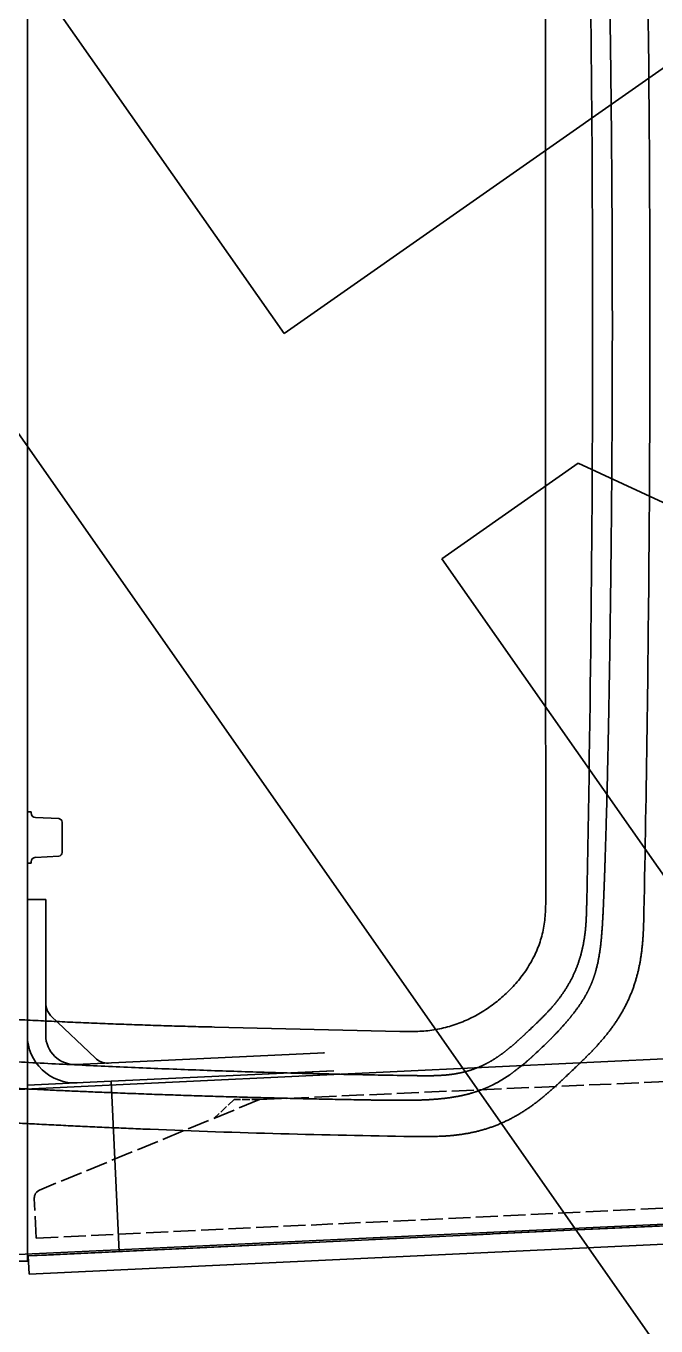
# Model space of a CAD drawing. Header units: millimetres. Extents: x 120 to 10915, y 515 to 8014.
# Drawn here: x 1472 to 1816, y 1625 to 2333 of the extents above; entities that cross this region are included whole.
import ezdxf

# ---------------------------------------------------------------- set-up
doc = ezdxf.new("R2010")
doc.units = ezdxf.units.MM
doc.linetypes.add('DASHED', pattern=[15, 12, -3])
doc.layers.get('0').update_dxf_attribs({"lineweight": 13})
for name, color, linetype, lineweight in [('202_Information', 7, 'Continuous', 13), ('204_Chassis_mid_side_view', 7, 'Continuous', 13), ('205_Chassis_top_view', 7, 'Continuous', 13), ('206_Cab_side_and_top_view', 7, 'Continuous', 13)]:
    doc.layers.add(name, color=color, linetype=linetype, lineweight=lineweight)

# ---------------------------------------------------------------- blocks, each defined once
blk = doc.blocks.new('PREL')
at = {"layer": '202_Information', "color": 1, "lineweight": 35}
for p, q in [((1146.09691, 401.262428), (2006.461565, -827.465638)), ((1355.006182, 364.426087), (1613.115579, -4.192333)), ((1613.115579, -4.192333), (1899.818794, 196.55942)), ((1699.152044, -127.065139), (1773.571662, -74.955962)), ((1773.571662, -74.955962), (2563.975137, -442.37043)), ((1699.152044, -127.065139), (2129.334372, -741.429173))]:
    blk.add_line(p, q, dxfattribs=at)
blk = doc.blocks.new('3068684_1')
at = {"layer": '205_Chassis_top_view', "color": 3, "lineweight": 35}
for p, q in [((915.743474, -442.535812), (2041.456894, -389.235849)), ((920, -532.4351), (2045.71342, -479.135137))]:
    blk.add_line(p, q, dxfattribs=at)
blk = doc.blocks.new('3254123_1')
at = {"layer": '205_Chassis_top_view', "color": 4, "linetype": 'DASHED', "lineweight": 35}
for p, q in [((1599.753388, -421.953923), (2042.412384, -402.375549)), ((1599.753389, -421.953923), (1479.851543, -471.301523)), ((1478, -497.50443), (2053.276877, -470.036318)), ((1478, -497.50443), (1476.972731, -475.827641))]:
    blk.add_line(p, q, dxfattribs=at)
at = {"layer": '205_Chassis_top_view', "color": 4, "linetype": 'DASHED', "lineweight": 35, "ltscale": 0.369575}
blk.add_line((1585.872928, -421.953923), (1575.115731, -432.093961), dxfattribs=at)
at = {"layer": '205_Chassis_top_view', "color": 4, "linetype": 'DASHED', "lineweight": 35, "ltscale": 0.347012}
blk.add_line((1599.753389, -421.953923), (1585.872928, -421.953923), dxfattribs=at)
at = {"layer": '205_Chassis_top_view', "color": 4, "linetype": 'DASHED', "lineweight": 35}
blk.add_arc((1481.623629, -475.607234), 4.656118, 112.370431, 182.713233, dxfattribs=at)
blk = doc.blocks.new('3356587_1')
at = {"layer": '204_Chassis_mid_side_view', "color": 4, "lineweight": 35}
for p, q in [((1473.19, 60), (1473.19, 180)), ((1473.19, -60), (1473.19, 60)), ((1473.19, -180), (1473.19, -60)), ((1473.19, -266), (1473.19, -180)), ((1473.19, -392), (1473.19, -266)), ((1475.17, -265), (1473.67, -265)), ((1475.17, -265.92), (1475.17, -265)), ((1477.54, -268.12), (1490.28, -268.79)), ((1492.17, -270.79), (1492.17, -273.71)), ((1492.17, -284.29), (1492.17, -273.71)), ((1477.54, -289.88), (1490.28, -289.21)), ((1492.17, -284.29), (1492.17, -287.21)), ((1475.17, -293), (1473.67, -293)), ((1473.67, -293), (1473.67, -293)), ((1475.17, -293), (1475.17, -292.08)), ((1473.19, -312.85), (1483.18, -312.85)), ((1483.18, -312.85), (1483.18, -317.85)), ((1483.18, -317.85), (1483.18, -322.85)), ((1483.19, -322.85), (1483.19, -337.85)), ((1483.19, -337.85), (1483.19, -386.88)), ((1486.28, -376.59), (1510.07, -399.28)), ((1473.18, -414.14), (1473.18, -392)), ((1499.77, -402.86), (1635.21, -396.45)), ((1634.64, -396.48), (1635.21, -396.45)), ((1518.8, -411.97), (1640.29, -406.22)), ((1623.39, -407.03), (1623.3, -407.03)), ((1624.81, -406.96), (1640.29, -406.23)), ((1518.8, -411.98), (1473.18, -414.14)), ((1473.18, -510), (1473.18, -414.14)), ((1500.41, -412.85), (1500.42, -412.85)), ((1518.8, -411.97), (1523.2, -504.87)), ((1473.18, -468.34), (1473.18, -435)), ((1473.18, -471.84), (1473.18, -468.34)), ((1473.18, -508.5), (1473.18, -471.84)), ((1924.37, -495.89), (1474.17, -517.21)), ((1525, -504.79), (1712.87, -495.89)), ((1712.87, -495.89), (1715.49, -495.77)), ((1718.09, -495.65), (1715.49, -495.77)), ((1716.91, -495.7), (1716.04, -495.74)), ((1716.91, -495.7), (1723.29, -495.4)), ((1718.09, -495.65), (1725.5, -495.3)), ((1758.38, -493.74), (1723.29, -495.4)), ((1726.75, -495.24), (1725.5, -495.3)), ((1726.75, -495.24), (1819.14, -490.86)), ((1765.71, -493.39), (1765.09, -493.42)), ((1826.02, -490.54), (1773.09, -493.04)), ((1627.79, -499.92), (1523.2, -504.87)), ((1627.79, -499.92), (1627.79, -499.89)), ((1646.51, -499.04), (1629.2, -499.86)), ((1646.53, -499.04), (1646.51, -499.04)), ((1697.81, -496.61), (1661.53, -498.33)), ((1403.18, -510), (1473.18, -510)), ((1523.2, -504.87), (1473.18, -507.24)), ((1473.18, -510), (1473.18, -508.5)), ((1483.68, -506.75), (1473.69, -507.22)), ((1474.17, -517.21), (1473.69, -507.22)), ((1483.68, -506.75), (1521.26, -504.97)), ((1525, -504.79), (1521.26, -504.97))]:
    blk.add_line(p, q, dxfattribs=at)
for centre, radius, start, end in [((1477.67, -265.63), 2.5, 181.19951, 266.99983), ((1490.17, -270.79), 2, 359.99981, 86.99978), ((1477.67, -292.37), 2.5, 92.99982, 178.80014), ((1490.17, -287.21), 2, 272.99983, 359.99983), ((1499.19, -386.88), 26, 180.3228, 272.71067), ((1499.19, -386.88), 16, 179.99992, 272.07201), ((1516.97, -392.04), 10, 226.3553, 272.39167)]:
    blk.add_arc(centre, radius, start, end, dxfattribs=at)
blk.add_open_spline([(1483.19, -370.03), (1483.21, -370.41), (1483.34, -371.11), (1483.57, -372.21), (1484.02, -373.34), (1484.59, -374.54), (1485.38, -375.64), (1485.96, -376.29), (1486.28, -376.59)], degree=3, knots=[0, 0, 0, 0, 1.15695, 2.120862, 3.353344, 4.800209, 6.10413, 7.407677, 7.407677, 7.407677, 7.407677], dxfattribs=at)
blk = doc.blocks.new('2495109_1')
at = {"layer": '206_Cab_side_and_top_view', "color": 3, "lineweight": 35}
blk.add_line((1575.3, -382.42), (1676.31, -384.77), dxfattribs=at)
for points in [[(1812.15, 120.3, 0.003192), (1809.34, 319.47)], [(1781.36, 0, 0.005053), (1778.17, 314.33)], [(1755.8, 311.19, 0.000079), (1755.75, 0)], [(1812.62, 0, 0.001923), (1812.15, 120.3)], [(1755.75, 0, 0.000079), (1755.8, -311.19)], [(1778.17, -314.33, 0.005053), (1781.36, 0)], [(1812.15, -120.3, 0.001922), (1812.62, 0)], [(1809.34, -319.47, 0.003192), (1812.15, -120.3)], [(1540.13, -438.17, 0.006555), (1682.83, -442.07)]]:
    blk.add_lwpolyline(points, format="xyb", dxfattribs=at)
for centre, radius, start, end in [((985.2, 418.64), 1106.56, 313.49167, 313.67426), ((978.14, 423.04), 1146.73, 313.47487, 313.81948)]:
    blk.add_arc(centre, radius, start, end, dxfattribs=at)
for points, knots in [([(1676.31, -384.77), (1677.74, -384.81), (1680.62, -384.87), (1684.94, -384.86), (1689.29, -384.65), (1693.64, -384.18), (1697.97, -383.45), (1702.24, -382.43), (1706.44, -381.14), (1710.54, -379.58), (1714.53, -377.79), (1718.41, -375.76), (1722.17, -373.52), (1725.79, -371.08), (1729.28, -368.44), (1732.62, -365.63), (1735.81, -362.63), (1738.83, -359.46), (1741.66, -356.12), (1744.3, -352.62), (1746.71, -348.96), (1748.88, -345.14), (1750.79, -341.17), (1752.4, -337.06), (1753.7, -332.85), (1754.66, -328.55), (1755.31, -324.2), (1755.67, -319.85), (1755.8, -315.51), (1755.8, -312.63), (1755.8, -311.19)], [0, 0, 0, 0, 4.299729, 8.629453, 12.983343, 17.357629, 21.742301, 26.13293, 30.523669, 34.908517, 39.285386, 43.658065, 48.028829, 52.398433, 56.767292, 61.13617, 65.506692, 69.880121, 74.256652, 78.636407, 83.020558, 87.412233, 91.812877, 96.219341, 100.626655, 105.029615, 109.421483, 113.790777, 118.13285, 122.439666, 122.439666, 122.439666, 122.439666]), ([(1778.17, -314.33), (1778.17, -314.6), (1778.16, -315.14), (1778.14, -315.94), (1778.12, -316.74), (1778.1, -317.54), (1778.08, -318.34), (1778.06, -319.14), (1778.04, -319.93), (1778.01, -320.73), (1777.98, -321.52), (1777.94, -322.31), (1777.91, -323.1), (1777.87, -323.89), (1777.82, -324.67), (1777.77, -325.46), (1777.72, -326.24), (1777.66, -327.02), (1777.59, -327.8), (1777.52, -328.58), (1777.45, -329.35), (1777.37, -330.13), (1777.28, -330.9), (1777.19, -331.68), (1777.09, -332.45), (1777.01, -332.96), (1776.98, -333.22)], [0, 0, 0, 0, 0.803454, 1.606384, 2.408526, 3.209575, 4.009292, 4.807493, 5.604051, 6.398887, 7.191967, 7.983297, 8.77292, 9.560908, 10.347363, 11.132405, 11.916174, 12.698821, 13.480505, 14.261388, 15.04163, 15.821383, 16.600789, 17.379973, 18.159037, 18.93806, 18.93806, 18.93806, 18.93806]), ([(1801.51, -366.11), (1801.79, -365.48), (1802.32, -364.21), (1803.07, -362.29), (1803.77, -360.35), (1804.42, -358.4), (1805.03, -356.44), (1805.58, -354.47), (1806.08, -352.5), (1806.54, -350.52), (1806.95, -348.54), (1807.32, -346.56), (1807.65, -344.57), (1807.94, -342.59), (1808.19, -340.6), (1808.41, -338.61), (1808.6, -336.63), (1808.76, -334.66), (1808.89, -332.7), (1809, -330.76), (1809.09, -328.84), (1809.16, -326.93), (1809.22, -325.04), (1809.27, -323.17), (1809.31, -321.32), (1809.33, -320.09), (1809.34, -319.47)], [0, 0, 0, 0, 2.066648, 4.131346, 6.19226, 8.248002, 10.297593, 12.340436, 14.376292, 16.405268, 18.427797, 20.444637, 22.456867, 24.465686, 26.470454, 28.468992, 30.458664, 32.436634, 34.400114, 36.346617, 38.274219, 40.181817, 42.069395, 43.938291, 45.79146, 47.633747, 47.633747, 47.633747, 47.633747]), ([(1776.98, -333.22), (1776.94, -333.48), (1776.86, -334.01), (1776.74, -334.8), (1776.61, -335.59), (1776.47, -336.37), (1776.32, -337.15), (1776.17, -337.94), (1776.01, -338.72), (1775.84, -339.49), (1775.66, -340.27), (1775.47, -341.04), (1775.28, -341.81), (1775.08, -342.58), (1774.87, -343.35), (1774.65, -344.11), (1774.42, -344.87), (1774.18, -345.63), (1773.94, -346.38), (1773.69, -347.13), (1773.42, -347.88), (1773.16, -348.62), (1772.88, -349.36), (1772.59, -350.1), (1772.3, -350.83), (1772.09, -351.32), (1771.99, -351.56)], [0, 0, 0, 0, 0.798024, 1.595968, 2.393755, 3.191316, 3.988592, 4.785534, 5.582099, 6.378255, 7.173977, 7.969248, 8.764059, 9.558405, 10.352291, 11.145726, 11.938725, 12.73131, 13.523509, 14.315353, 15.106878, 15.898125, 16.68914, 17.479974, 18.270679, 19.061314, 19.061314, 19.061314, 19.061314]), ([(1771.99, -351.56), (1771.89, -351.81), (1771.68, -352.29), (1771.36, -353.02), (1771.03, -353.74), (1770.69, -354.45), (1770.35, -355.16), (1770, -355.87), (1769.63, -356.58), (1769.26, -357.28), (1768.88, -357.98), (1768.5, -358.67), (1768.1, -359.36), (1767.7, -360.04), (1767.29, -360.72), (1766.87, -361.4), (1766.45, -362.07), (1766.01, -362.74), (1765.57, -363.4), (1765.13, -364.06), (1764.67, -364.71), (1764.21, -365.36), (1763.74, -366.01), (1763.27, -366.65), (1762.78, -367.28), (1762.46, -367.7), (1762.3, -367.91)], [0, 0, 0, 0, 0.791688, 1.583417, 2.375233, 3.16718, 3.959295, 4.751615, 5.54417, 6.336988, 7.130098, 7.923513, 8.71725, 9.511318, 10.305723, 11.100467, 11.895545, 12.690949, 13.486668, 14.282679, 15.078957, 15.875469, 16.672178, 17.469041, 18.266005, 19.063015, 19.063015, 19.063015, 19.063015]), ([(1296.12, -365.44), (1299.98, -365.82), (1307.69, -366.57), (1319.27, -367.66), (1330.86, -368.71), (1342.45, -369.73), (1354.05, -370.7), (1365.66, -371.64), (1377.27, -372.54), (1388.89, -373.41), (1400.51, -374.24), (1412.14, -375.03), (1423.78, -375.79), (1435.42, -376.52), (1447.06, -377.21), (1458.71, -377.86), (1470.36, -378.48), (1482.01, -379.06), (1493.66, -379.61), (1505.32, -380.12), (1516.98, -380.6), (1528.64, -381.04), (1540.31, -381.44), (1551.97, -381.81), (1563.64, -382.14), (1571.41, -382.33), (1575.3, -382.42)], [0, 0, 0, 0, 11.624418, 23.253423, 34.886776, 46.524231, 58.165541, 69.810458, 81.45873, 93.110108, 104.764342, 116.421183, 128.080387, 139.74171, 151.404913, 163.069761, 174.736023, 186.403476, 198.0719, 209.741086, 221.410829, 233.080934, 244.751214, 256.421492, 268.091601, 279.761386, 279.761386, 279.761386, 279.761386]), ([(1762.3, -367.91), (1762.14, -368.11), (1761.81, -368.52), (1761.33, -369.13), (1760.83, -369.73), (1760.33, -370.33), (1759.83, -370.92), (1759.32, -371.51), (1758.8, -372.1), (1758.28, -372.69), (1757.75, -373.27), (1757.22, -373.84), (1756.68, -374.42), (1756.14, -374.99), (1755.6, -375.56), (1755.04, -376.12), (1754.49, -376.69), (1753.93, -377.25), (1753.37, -377.81), (1752.8, -378.37), (1752.23, -378.93), (1751.66, -379.49), (1751.08, -380.05), (1750.5, -380.6), (1749.92, -381.16), (1749.53, -381.53), (1749.34, -381.71)], [0, 0, 0, 0, 0.778896, 1.557872, 2.337042, 3.116536, 3.896491, 4.677057, 5.458383, 6.24062, 7.023911, 7.808402, 8.594222, 9.381486, 10.170292, 10.960715, 11.752803, 12.546577, 13.342012, 14.139071, 14.937664, 15.737658, 16.538866, 17.341067, 18.143978, 18.94726, 18.94726, 18.94726, 18.94726]), ([(1772.12, -404.35), (1772.58, -403.91), (1773.49, -403.04), (1774.86, -401.71), (1776.23, -400.37), (1777.61, -399.01), (1778.98, -397.63), (1780.36, -396.22), (1781.74, -394.79), (1783.1, -393.33), (1784.46, -391.85), (1785.8, -390.34), (1787.12, -388.8), (1788.42, -387.23), (1789.7, -385.64), (1790.95, -384.03), (1792.17, -382.38), (1793.36, -380.7), (1794.51, -378.99), (1795.64, -377.24), (1796.72, -375.46), (1797.77, -373.65), (1798.78, -371.81), (1799.74, -369.94), (1800.65, -368.04), (1801.23, -366.76), (1801.51, -366.11)], [0, 0, 0, 0, 1.89404, 3.797951, 5.71567, 7.649609, 9.600877, 11.569452, 13.5544, 15.554061, 17.566246, 19.588416, 21.617882, 23.651994, 25.689806, 27.73298, 29.783, 31.840887, 33.907239, 35.982256, 38.065766, 40.157245, 42.25583, 44.36033, 46.469227, 48.580672, 48.580672, 48.580672, 48.580672]), ([(1685.13, -408.91), (1679.61, -408.83), (1668.57, -408.66), (1652.01, -408.34), (1635.45, -407.97), (1618.89, -407.55), (1602.33, -407.08), (1585.77, -406.56), (1569.21, -405.99), (1552.65, -405.37), (1536.09, -404.7), (1519.54, -403.98), (1502.99, -403.21), (1486.44, -402.4), (1469.9, -401.53), (1453.36, -400.62), (1436.82, -399.66), (1420.29, -398.65), (1403.77, -397.59), (1387.26, -396.49), (1370.75, -395.34), (1354.26, -394.14), (1337.77, -392.9), (1321.3, -391.61), (1304.83, -390.28), (1293.86, -389.36), (1288.38, -388.9)], [0, 0, 0, 0, 16.558849, 33.120346, 49.684247, 66.250162, 82.8177, 99.386501, 115.956189, 132.526386, 149.096707, 165.666758, 182.236126, 198.804376, 215.371059, 231.93568, 248.497717, 265.056609, 281.611785, 298.162575, 314.708282, 331.248155, 347.781425, 364.307186, 380.824501, 397.33236, 397.33236, 397.33236, 397.33236]), ([(1746.79, -384.14), (1746.67, -384.25), (1746.44, -384.48), (1746.08, -384.81), (1745.73, -385.14), (1745.38, -385.47), (1745.03, -385.8), (1744.68, -386.13), (1744.34, -386.46), (1743.99, -386.78), (1743.64, -387.11), (1743.29, -387.43), (1742.94, -387.75), (1742.59, -388.08), (1742.25, -388.4), (1741.9, -388.72), (1741.55, -389.04), (1741.2, -389.35), (1740.85, -389.67), (1740.49, -389.99), (1740.14, -390.3), (1739.79, -390.62), (1739.43, -390.93), (1739.07, -391.25), (1738.71, -391.56), (1738.48, -391.77), (1738.36, -391.87)], [0, 0, 0, 0, 0.483701, 0.966667, 1.449013, 1.930537, 2.411107, 2.890645, 3.369127, 3.846574, 4.32305, 4.798641, 5.273467, 5.747663, 6.221382, 6.694779, 7.168012, 7.641231, 8.114579, 8.588169, 9.062096, 9.53642, 10.011164, 10.486306, 10.961771, 11.437428, 11.437428, 11.437428, 11.437428]), ([(1738.36, -391.87), (1738.23, -391.98), (1737.99, -392.19), (1737.62, -392.5), (1737.25, -392.81), (1736.88, -393.12), (1736.51, -393.43), (1736.14, -393.74), (1735.77, -394.05), (1735.39, -394.35), (1735.02, -394.65), (1734.64, -394.95), (1734.26, -395.25), (1733.88, -395.55), (1733.5, -395.84), (1733.12, -396.13), (1732.74, -396.42), (1732.36, -396.7), (1731.98, -396.98), (1731.59, -397.27), (1731.2, -397.54), (1730.82, -397.82), (1730.43, -398.09), (1730.04, -398.36), (1729.64, -398.63), (1729.38, -398.8), (1729.25, -398.89)], [0, 0, 0, 0, 0.483791, 0.967515, 1.451106, 1.9345, 2.417635, 2.900452, 3.382899, 3.864927, 4.346496, 4.827563, 5.308096, 5.788071, 6.267469, 6.746282, 7.224509, 7.702157, 8.179251, 8.655812, 9.131881, 9.607507, 10.082752, 10.557692, 11.032415, 11.507022, 11.507022, 11.507022, 11.507022]), ([(1729.25, -398.89), (1729.11, -398.98), (1728.84, -399.16), (1728.44, -399.43), (1728.03, -399.69), (1727.62, -399.95), (1727.21, -400.2), (1726.79, -400.45), (1726.38, -400.7), (1725.96, -400.95), (1725.55, -401.19), (1725.13, -401.43), (1724.7, -401.66), (1724.28, -401.9), (1723.86, -402.12), (1723.43, -402.35), (1723, -402.57), (1722.57, -402.78), (1722.14, -403), (1721.71, -403.21), (1721.28, -403.41), (1720.84, -403.61), (1720.41, -403.81), (1719.97, -404), (1719.53, -404.19), (1719.23, -404.32), (1719.08, -404.38)], [0, 0, 0, 0, 0.485161, 0.97025, 1.455201, 1.939958, 2.424474, 2.908708, 3.392626, 3.876202, 4.359423, 4.84227, 5.324735, 5.806817, 6.28852, 6.769855, 7.250836, 7.731481, 8.21182, 8.691875, 9.171677, 9.65126, 10.130663, 10.609927, 11.089093, 11.568207, 11.568207, 11.568207, 11.568207]), ([(1696.56, -408.87), (1696.4, -408.87), (1696.09, -408.89), (1695.62, -408.9), (1695.14, -408.91), (1694.67, -408.93), (1694.2, -408.94), (1693.73, -408.95), (1693.26, -408.95), (1692.78, -408.96), (1692.31, -408.96), (1691.83, -408.97), (1691.36, -408.97), (1690.88, -408.97), (1690.41, -408.97), (1689.93, -408.97), (1689.45, -408.96), (1688.98, -408.96), (1688.5, -408.96), (1688.02, -408.95), (1687.54, -408.95), (1687.06, -408.94), (1686.57, -408.93), (1686.09, -408.93), (1685.61, -408.92), (1685.29, -408.92), (1685.13, -408.91)], [0, 0, 0, 0, 0.471666, 0.943359, 1.415121, 1.887003, 2.359067, 2.831379, 3.304009, 3.777028, 4.250496, 4.724496, 5.199095, 5.674351, 6.150318, 6.627038, 7.10454, 7.582842, 8.061929, 8.541798, 9.022412, 9.503711, 9.985614, 10.46801, 10.950764, 11.433708, 11.433708, 11.433708, 11.433708]), ([(1708, -407.65), (1707.85, -407.68), (1707.54, -407.74), (1707.07, -407.82), (1706.6, -407.9), (1706.13, -407.98), (1705.66, -408.05), (1705.19, -408.12), (1704.71, -408.19), (1704.24, -408.25), (1703.77, -408.31), (1703.29, -408.36), (1702.82, -408.42), (1702.34, -408.47), (1701.86, -408.52), (1701.38, -408.56), (1700.9, -408.6), (1700.42, -408.64), (1699.94, -408.68), (1699.46, -408.71), (1698.98, -408.74), (1698.5, -408.77), (1698.01, -408.8), (1697.53, -408.83), (1697.04, -408.85), (1696.72, -408.86), (1696.56, -408.87)], [0, 0, 0, 0, 0.475464, 0.95099, 1.426643, 1.90249, 2.378596, 2.855021, 3.331822, 3.809055, 4.286756, 4.764979, 5.24376, 5.723131, 6.203112, 6.683716, 7.164948, 7.6468, 8.129243, 8.612262, 9.095816, 9.57985, 10.064298, 10.549078, 11.034093, 11.51923, 11.51923, 11.51923, 11.51923]), ([(1719.08, -404.38), (1718.94, -404.44), (1718.64, -404.56), (1718.19, -404.74), (1717.75, -404.91), (1717.3, -405.08), (1716.84, -405.25), (1716.39, -405.41), (1715.94, -405.57), (1715.48, -405.73), (1715.02, -405.88), (1714.56, -406.02), (1714.1, -406.16), (1713.64, -406.3), (1713.18, -406.44), (1712.71, -406.57), (1712.25, -406.69), (1711.78, -406.82), (1711.31, -406.93), (1710.84, -407.05), (1710.37, -407.16), (1709.9, -407.27), (1709.43, -407.37), (1708.95, -407.47), (1708.48, -407.56), (1708.16, -407.62), (1708, -407.65)], [0, 0, 0, 0, 0.480607, 0.961252, 1.441974, 1.922805, 2.403774, 2.884905, 3.366216, 3.847722, 4.329431, 4.811351, 5.293486, 5.775833, 6.25839, 6.741149, 7.2241, 7.707231, 8.190522, 8.673962, 9.157532, 9.641212, 10.12498, 10.608815, 11.092691, 11.576585, 11.576585, 11.576585, 11.576585]), ([(1728.69, -436.04), (1729.33, -435.79), (1730.59, -435.28), (1732.47, -434.46), (1734.33, -433.6), (1736.16, -432.7), (1737.96, -431.76), (1739.73, -430.77), (1741.47, -429.76), (1743.18, -428.7), (1744.86, -427.62), (1746.52, -426.51), (1748.15, -425.36), (1749.75, -424.19), (1751.33, -422.99), (1752.89, -421.77), (1754.42, -420.54), (1755.92, -419.28), (1757.4, -418.02), (1758.86, -416.75), (1760.29, -415.47), (1761.69, -414.2), (1763.08, -412.92), (1764.44, -411.65), (1765.79, -410.38), (1766.68, -409.53), (1767.13, -409.11)], [0, 0, 0, 0, 2.05044, 4.098706, 6.143069, 8.182092, 10.214635, 12.239882, 14.257346, 16.266908, 18.268837, 20.263834, 22.253058, 24.23818, 26.220083, 28.196971, 30.166403, 32.125818, 34.072732, 36.004959, 37.920818, 39.819365, 41.700597, 43.565692, 45.417214, 47.259352, 47.259352, 47.259352, 47.259352]), ([(1288.4, -422.41), (1291.88, -422.71), (1298.84, -423.29), (1309.29, -424.14), (1319.75, -424.98), (1330.21, -425.79), (1340.68, -426.59), (1351.15, -427.37), (1361.62, -428.13), (1372.1, -428.88), (1382.58, -429.6), (1393.07, -430.31), (1403.55, -430.99), (1414.05, -431.66), (1424.54, -432.31), (1435.04, -432.94), (1445.54, -433.55), (1456.04, -434.14), (1466.55, -434.72), (1477.05, -435.27), (1487.56, -435.8), (1498.07, -436.32), (1508.58, -436.81), (1519.1, -437.28), (1529.61, -437.74), (1536.62, -438.03), (1540.13, -438.17)], [0, 0, 0, 0, 10.481793, 20.967399, 31.456615, 41.949245, 52.445093, 62.943972, 73.445698, 83.950088, 94.45696, 104.966139, 115.477449, 125.99072, 136.505778, 147.022456, 157.540589, 168.060008, 178.580549, 189.102048, 199.62434, 210.147262, 220.67065, 231.19434, 241.718167, 252.241965, 252.241965, 252.241965, 252.241965]), ([(1682.83, -442.07), (1683.43, -442.07), (1684.64, -442.09), (1686.45, -442.11), (1688.29, -442.13), (1690.13, -442.13), (1692, -442.13), (1693.89, -442.11), (1695.79, -442.06), (1697.71, -442), (1699.64, -441.91), (1701.58, -441.8), (1703.53, -441.65), (1705.47, -441.47), (1707.42, -441.25), (1709.37, -441), (1711.32, -440.71), (1713.26, -440.38), (1715.21, -440), (1717.16, -439.58), (1719.1, -439.11), (1721.04, -438.59), (1722.97, -438.03), (1724.89, -437.42), (1726.8, -436.75), (1728.06, -436.28), (1728.69, -436.04)], [0, 0, 0, 0, 1.804133, 3.619064, 5.449539, 7.298329, 9.166552, 11.053935, 12.959118, 14.879913, 16.813608, 18.757217, 20.707772, 22.662583, 24.62075, 26.58378, 28.553001, 30.529292, 32.513142, 34.504657, 36.503609, 38.509456, 40.521357, 42.538185, 44.558539, 46.580749, 46.580749, 46.580749, 46.580749])]:
    blk.add_open_spline(points, degree=3, knots=knots, dxfattribs=at)
blk = doc.blocks.new('2409089_1')
at = {"layer": '206_Cab_side_and_top_view', "color": 3, "lineweight": 35}
blk.add_arc((1591.51, -224.31), 234.51, 312.36948, 315.31072, dxfattribs=at)
for points, knots in [([(1792.13, 0.01), (1792.13, 30.75), (1792.02, 61.5), (1791.8, 93.02), (1791.25, 148.56), (1790.36, 204.1), (1789.9, 228.47), (1789.21, 259.44), (1788.23, 290.41), (1788.03, 296.59), (1787.81, 302.76), (1787.57, 308.93)], [0, 0, 0, 0, 0, 0, 154.472485, 154.472485, 154.472485, 279.108701, 279.108701, 279.108701, 310.153775, 310.153775, 310.153775, 310.153775, 310.153775, 310.153775]), ([(1792.13, 0.01), (1792.13, -30.73), (1792.02, -61.47), (1791.79, -92.99), (1791.24, -148.53), (1790.36, -204.07), (1789.89, -228.44), (1789.2, -259.42), (1788.22, -290.38), (1788.02, -296.56), (1787.79, -302.73), (1787.55, -308.91)], [0, 0, 0, 0, 0, 0, 154.472485, 154.472485, 154.472485, 279.108701, 279.108701, 279.108701, 310.153775, 310.153775, 310.153775, 310.153775, 310.153775, 310.153775]), ([(1787.55, -308.91), (1787.43, -311.96), (1787.31, -315.01), (1787.19, -317.98), (1786.83, -325.4), (1786.31, -332.82), (1785.91, -337.25), (1785, -344.28), (1783.37, -351.17), (1782.62, -353.77), (1781.72, -356.32), (1780.69, -358.81)], [0, 0, 0, 0, 0, 0, 15.346954, 15.346954, 15.346954, 37.331095, 37.331095, 37.331095, 50.893832, 50.893832, 50.893832, 50.893832, 50.893832, 50.893832]), ([(1780.69, -358.81), (1779.8, -360.92), (1778.82, -362.99), (1777.73, -365), (1774.6, -370.23), (1770.96, -375.12), (1768.53, -378.09), (1765.03, -382.09), (1761.4, -385.97), (1760.35, -387.07), (1759.29, -388.15), (1758.23, -389.23)], [0, 0, 0, 0, 0, 0, 11.48401, 11.48401, 11.48401, 30.571125, 30.571125, 30.571125, 38.187436, 38.187436, 38.187436, 38.187436, 38.187436, 38.187436]), ([(1659.89, -422.18), (1613.48, -421.42), (1567.07, -420.2), (1520.67, -418.57), (1445.91, -415.14), (1371.24, -410.21), (1342.9, -408.11), (1314.59, -405.75), (1286.31, -403.14)], [0, 0, 0, 0, 0, 0, 232.115705, 232.115705, 232.115705, 374.146944, 374.146944, 374.146944, 374.146944, 374.146944, 374.146944]), ([(1721.07, -416.52), (1723, -415.78), (1724.9, -414.97), (1726.77, -414.07), (1731.64, -411.49), (1736.25, -408.47), (1739.05, -406.44), (1742.83, -403.46), (1746.48, -400.32), (1747.51, -399.41), (1748.53, -398.49), (1749.54, -397.57)], [0, 0, 0, 0, 0, 0, 10.326559, 10.326559, 10.326559, 27.534209, 27.534209, 27.534209, 34.399486, 34.399486, 34.399486, 34.399486, 34.399486, 34.399486]), ([(1659.89, -422.18), (1662.37, -422.22), (1664.84, -422.25), (1667.31, -422.29), (1673.5, -422.37), (1679.68, -422.39), (1683.38, -422.36), (1691.51, -422.16), (1699.61, -421.52), (1704.02, -420.99), (1710.12, -419.91), (1716.07, -418.25), (1717.75, -417.72), (1719.42, -417.15), (1721.07, -416.52)], [0, 0, 0, 0, 0, 0, 12.36974, 12.36974, 12.36974, 30.922228, 30.922228, 30.922228, 52.997831, 52.997831, 52.997831, 61.816944, 61.816944, 61.816944, 61.816944, 61.816944, 61.816944])]:
    blk.add_open_spline(points, degree=5, knots=knots, dxfattribs=at)

msp = doc.modelspace()

# ---------------------------------------------------------------- block references
at = {"color": 7, "lineweight": 35}
for name in ['PREL', '2409089_1', '3068684_1', '3356587_1', '3254123_1', '2495109_1']:
    msp.add_blockref(name, (0, 2170), dxfattribs=at)

doc.saveas('drawing.dxf')
